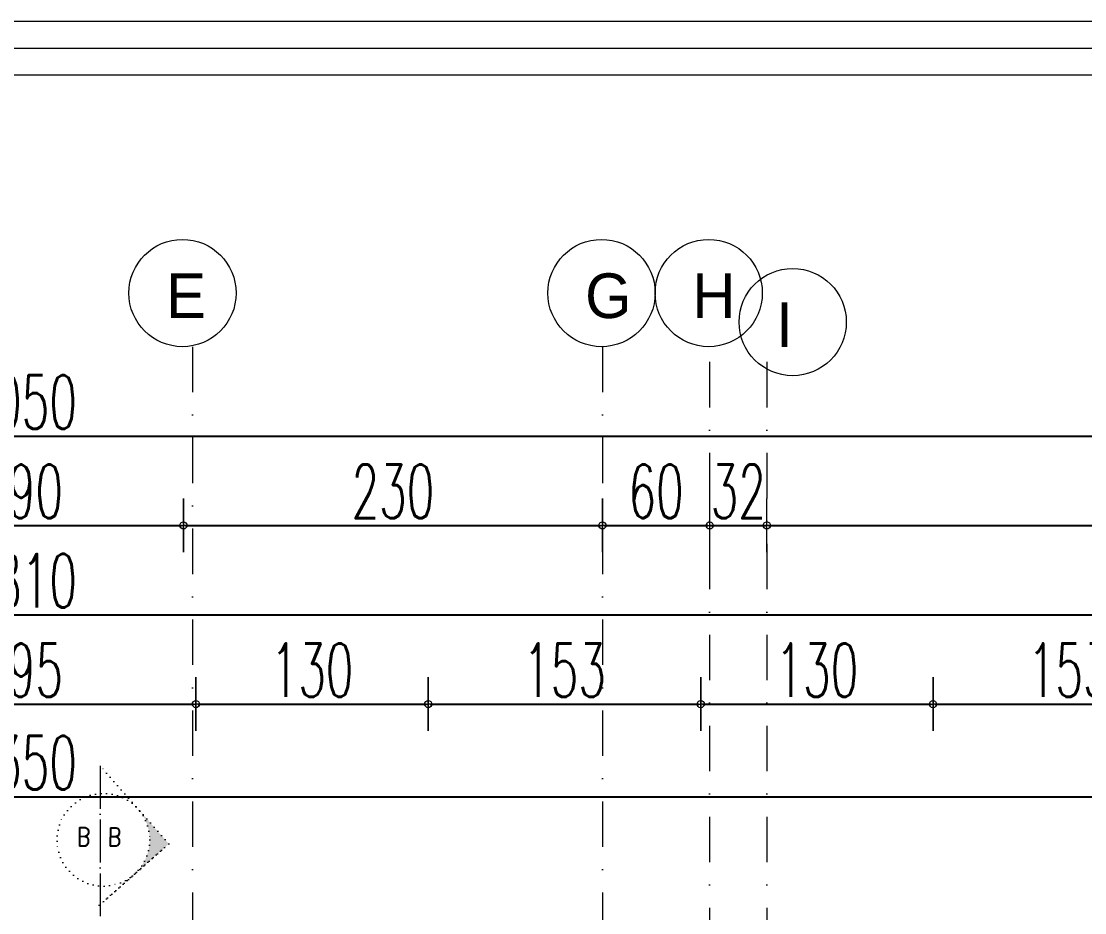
# Model space of a CAD drawing. Header units: millimetres. Extents: x -16104 to 67872, y -88009 to 12107.
# Drawn here: x 12017 to 12612, y 11608 to 12107 of the extents above; entities that cross this region are included whole.
import ezdxf
from ezdxf.enums import TextEntityAlignment as Align

# ---------------------------------------------------------------- set-up
doc = ezdxf.new("R2010")
doc.units = ezdxf.units.MM
for name, pattern in [('ACAD_ISO04W100', [30, 24, -3, 0, -3]), ('ACAD_ISO07W100', [3, 0, -3]), ('DASHDOTX2', [50.8, 25.4, -12.7, 0, -12.7])]:
    doc.linetypes.add(name, pattern=pattern)
doc.layers.get('0').update_dxf_attribs({"color": 241})
for name, color, linetype, lineweight in [('AKS', 1, 'ACAD_ISO07W100', 5), ('akslar', 144, 'Continuous', 20), ('c05', 32, 'Continuous', 13), ('OLCU', 54, 'Continuous', 13)]:
    doc.layers.add(name, color=color, linetype=linetype, lineweight=lineweight)
doc.styles.add('DIM', font='Txttw.shx', dxfattribs={"width": 0.6})
doc.styles.add('DIMENSIONS', font='simplex', dxfattribs={"width": 0.8})
doc.dimstyles.new('50', dxfattribs={"dimscale": 0, "dimtxt": 30, "dimasz": 1, "dimexe": 0, "dimexo": 2, "dimgap": 4, "dimtad": 1, "dimdec": 0, "dimzin": 0, "dimdsep": 46, "dimtxsty": 'DIM', "dimblk1": 'DOT', "dimblk2": 'DOT', "dimsah": 1, "dimcen": 1.5, "dimdle": 3, "dimse1": 1, "dimse2": 1, "dimclrd": 256, "dimclre": 9, "dimclrt": 256, "dimadec": 0, "dimazin": 0, "dimtfac": 0.24, "dimtdec": 0, "dimtix": 1, "dimtmove": 2, "dimatfit": 3, "dimldrblk": 'DOT', "dimfxl": 0, "dimtolj": 1, "dimtzin": 15, "dimarcsym": 0})

# ---------------------------------------------------------------- blocks, each defined once
blk = doc.blocks.new('DOT')
for p, q in [((0, 15), (0, -15)), ((-2, 0), (0, 0)), ((2, 0), (0, 0))]:
    blk.add_line(p, q)
blk.add_circle((0, 0), 2)
blk = doc.blocks.new('*D665')
at = {"layer": 'Defpoints', "color": 0, "transparency": 16777216}
for p in [(12114.65, 11725.04), (11919.65, 11675.04), (12114.65, 11675.04)]:
    blk.add_point(p, dxfattribs=at)
at = {"layer": 'OLCU', "lineweight": -2, "transparency": 16777216}
blk.add_line((11920.65, 11725.04), (12113.65, 11725.04), dxfattribs=at)
at = {"layer": 'OLCU', "lineweight": -2, "transparency": 16777216, "rotation": 180}
blk.add_blockref('DOT', (11919.65, 11725.04), dxfattribs=at)
at = {"layer": 'OLCU', "lineweight": -2, "transparency": 16777216}
blk.add_blockref('DOT', (12114.65, 11725.04), dxfattribs=at)
at = {"layer": 'OLCU', "transparency": 16777216, "insert": (12017.15, 11744.04), "char_height": 30, "attachment_point": 5, "style": 'DIM'}
blk.add_mtext('\\A1;195', dxfattribs=at)
blk = doc.blocks.new('*D666')
at = {"layer": 'Defpoints', "color": 0, "transparency": 16777216}
for p in [(12244.65, 11725.04), (12114.65, 11675.04), (12244.65, 11675.04)]:
    blk.add_point(p, dxfattribs=at)
at = {"layer": 'OLCU', "lineweight": -2, "transparency": 16777216}
blk.add_line((12115.65, 11725.04), (12243.65, 11725.04), dxfattribs=at)
at = {"layer": 'OLCU', "lineweight": -2, "transparency": 16777216, "rotation": 180}
blk.add_blockref('DOT', (12114.65, 11725.04), dxfattribs=at)
at = {"layer": 'OLCU', "lineweight": -2, "transparency": 16777216}
blk.add_blockref('DOT', (12244.65, 11725.04), dxfattribs=at)
at = {"layer": 'OLCU', "transparency": 16777216, "insert": (12179.65, 11744.04), "char_height": 30, "attachment_point": 5, "style": 'DIM'}
blk.add_mtext('\\A1;130', dxfattribs=at)
blk = doc.blocks.new('*D667')
at = {"layer": 'Defpoints', "color": 0, "transparency": 16777216}
for p in [(12397.15, 11725.04), (12244.65, 11675.04), (12397.15, 11675.04)]:
    blk.add_point(p, dxfattribs=at)
at = {"layer": 'OLCU', "lineweight": -2, "transparency": 16777216}
blk.add_line((12245.65, 11725.04), (12396.15, 11725.04), dxfattribs=at)
at = {"layer": 'OLCU', "lineweight": -2, "transparency": 16777216, "rotation": 180}
blk.add_blockref('DOT', (12244.65, 11725.04), dxfattribs=at)
at = {"layer": 'OLCU', "lineweight": -2, "transparency": 16777216}
blk.add_blockref('DOT', (12397.15, 11725.04), dxfattribs=at)
at = {"layer": 'OLCU', "transparency": 16777216, "insert": (12320.9, 11744.04), "char_height": 30, "attachment_point": 5, "style": 'DIM'}
blk.add_mtext('\\A1;153', dxfattribs=at)
blk = doc.blocks.new('*D670')
at = {"layer": 'Defpoints', "color": 0, "transparency": 16777216}
for p in [(11112.15, 11775.04), (12922.15, 11775.04), (12922.15, 11740.04)]:
    blk.add_point(p, dxfattribs=at)
at = {"layer": 'OLCU', "lineweight": -2, "transparency": 16777216}
blk.add_line((11113.15, 11775.04), (12921.15, 11775.04), dxfattribs=at)
at = {"layer": 'OLCU', "lineweight": -2, "transparency": 16777216, "rotation": 180}
blk.add_blockref('DOT', (11112.15, 11775.04), dxfattribs=at)
at = {"layer": 'OLCU', "lineweight": -2, "transparency": 16777216}
blk.add_blockref('DOT', (12922.15, 11775.04), dxfattribs=at)
at = {"layer": 'OLCU', "transparency": 16777216, "insert": (12017.15, 11794.04), "char_height": 30, "attachment_point": 5, "style": 'DIM'}
blk.add_mtext('\\A1;1810', dxfattribs=at)
blk = doc.blocks.new('*D675')
at = {"layer": 'Defpoints', "color": 0, "transparency": 16777216}
for p in [(12107.65, 11825.04), (12342.15, 11825.04), (12342.15, 10777.83)]:
    blk.add_point(p, dxfattribs=at)
at = {"layer": 'OLCU', "lineweight": -2, "transparency": 16777216}
blk.add_line((12108.65, 11825.04), (12341.15, 11825.04), dxfattribs=at)
at = {"layer": 'OLCU', "lineweight": -2, "transparency": 16777216, "rotation": 180}
blk.add_blockref('DOT', (12107.65, 11825.04), dxfattribs=at)
at = {"layer": 'OLCU', "lineweight": -2, "transparency": 16777216}
blk.add_blockref('DOT', (12342.15, 11825.04), dxfattribs=at)
at = {"layer": 'OLCU', "transparency": 16777216, "insert": (12224.9, 11844.04), "char_height": 30, "attachment_point": 5, "style": 'DIM'}
blk.add_mtext('\\A1;230', dxfattribs=at)
blk = doc.blocks.new('*D676')
at = {"layer": 'Defpoints', "color": 0, "transparency": 16777216}
for p in [(12402.15, 11825.04), (12434.15, 11825.04), (12434.15, 10777.83)]:
    blk.add_point(p, dxfattribs=at)
at = {"layer": 'OLCU', "lineweight": -2, "transparency": 16777216}
for p, q in [((12401.15, 11825.04), (12400.15, 11825.04)), ((12402.15, 11825.04), (12434.15, 11825.04)), ((12435.15, 11825.04), (12436.15, 11825.04))]:
    blk.add_line(p, q, dxfattribs=at)
blk.add_blockref('DOT', (12402.15, 11825.04), dxfattribs=at)
at = {"layer": 'OLCU', "lineweight": -2, "transparency": 16777216, "rotation": 180}
blk.add_blockref('DOT', (12434.15, 11825.04), dxfattribs=at)
at = {"layer": 'OLCU', "transparency": 16777216, "insert": (12418.15, 11844.04), "char_height": 30, "attachment_point": 5, "style": 'DIM'}
blk.add_mtext('\\A1;32', dxfattribs=at)
blk = doc.blocks.new('*D677')
at = {"layer": 'Defpoints', "color": 0, "transparency": 16777216}
for p in [(12434.15, 11825.04), (12872.01, 11825.04), (12872.01, 11825.04)]:
    blk.add_point(p, dxfattribs=at)
at = {"layer": 'OLCU', "lineweight": -2, "transparency": 16777216}
blk.add_line((12435.15, 11825.04), (12871.01, 11825.04), dxfattribs=at)
at = {"layer": 'OLCU', "lineweight": -2, "transparency": 16777216, "rotation": 180}
blk.add_blockref('DOT', (12434.15, 11825.04), dxfattribs=at)
at = {"layer": 'OLCU', "lineweight": -2, "transparency": 16777216}
blk.add_blockref('DOT', (12872.01, 11825.04), dxfattribs=at)
at = {"layer": 'OLCU', "transparency": 16777216, "insert": (12653.08, 11844.04), "char_height": 30, "attachment_point": 5, "style": 'DIM'}
blk.add_mtext('\\A1;438', dxfattribs=at)
blk = doc.blocks.new('*D680')
at = {"layer": 'Defpoints', "color": 0, "transparency": 16777216}
for p in [(13042.15, 11875.04), (10992.15, 11840.04), (13042.15, 11840.04)]:
    blk.add_point(p, dxfattribs=at)
at = {"layer": 'OLCU', "lineweight": -2, "transparency": 16777216}
blk.add_line((10993.15, 11875.04), (13041.15, 11875.04), dxfattribs=at)
at = {"layer": 'OLCU', "lineweight": -2, "transparency": 16777216, "rotation": 180}
blk.add_blockref('DOT', (10992.15, 11875.04), dxfattribs=at)
at = {"layer": 'OLCU', "lineweight": -2, "transparency": 16777216}
blk.add_blockref('DOT', (13042.15, 11875.04), dxfattribs=at)
at = {"layer": 'OLCU', "transparency": 16777216, "insert": (12017.15, 11894.04), "char_height": 30, "attachment_point": 5, "style": 'DIM'}
blk.add_mtext('\\A1;2050', dxfattribs=at)
blk = doc.blocks.new('*D735')
at = {"layer": 'Defpoints', "color": 0, "transparency": 16777216}
for p in [(12527.15, 11725.04), (12397.15, 11675.04), (12527.15, 11675.04)]:
    blk.add_point(p, dxfattribs=at)
at = {"layer": 'OLCU', "lineweight": -2, "transparency": 16777216}
blk.add_line((12398.15, 11725.04), (12526.15, 11725.04), dxfattribs=at)
at = {"layer": 'OLCU', "lineweight": -2, "transparency": 16777216, "rotation": 180}
blk.add_blockref('DOT', (12397.15, 11725.04), dxfattribs=at)
at = {"layer": 'OLCU', "lineweight": -2, "transparency": 16777216}
blk.add_blockref('DOT', (12527.15, 11725.04), dxfattribs=at)
at = {"layer": 'OLCU', "transparency": 16777216, "insert": (12462.15, 11744.04), "char_height": 30, "attachment_point": 5, "style": 'DIM'}
blk.add_mtext('\\A1;130', dxfattribs=at)
blk = doc.blocks.new('*D736')
at = {"layer": 'Defpoints', "color": 0, "transparency": 16777216}
for p in [(12527.15, 11725.04), (12679.65, 11725.04), (12679.65, 11725.04)]:
    blk.add_point(p, dxfattribs=at)
at = {"layer": 'OLCU', "lineweight": -2, "transparency": 16777216}
blk.add_line((12528.15, 11725.04), (12678.65, 11725.04), dxfattribs=at)
at = {"layer": 'OLCU', "lineweight": -2, "transparency": 16777216, "rotation": 180}
blk.add_blockref('DOT', (12527.15, 11725.04), dxfattribs=at)
at = {"layer": 'OLCU', "lineweight": -2, "transparency": 16777216}
blk.add_blockref('DOT', (12679.65, 11725.04), dxfattribs=at)
at = {"layer": 'OLCU', "transparency": 16777216, "insert": (12603.4, 11744.04), "char_height": 30, "attachment_point": 5, "style": 'DIM'}
blk.add_mtext('\\A1;153', dxfattribs=at)
blk = doc.blocks.new('*D764')
at = {"layer": 'Defpoints', "color": 0, "transparency": 16777216}
for p in [(11926.65, 11825.04), (12107.65, 11825.04), (12107.65, 11825.04)]:
    blk.add_point(p, dxfattribs=at)
at = {"layer": 'OLCU', "lineweight": -2, "transparency": 16777216}
blk.add_line((11927.65, 11825.04), (12106.65, 11825.04), dxfattribs=at)
at = {"layer": 'OLCU', "lineweight": -2, "transparency": 16777216, "rotation": 180}
blk.add_blockref('DOT', (11926.65, 11825.04), dxfattribs=at)
at = {"layer": 'OLCU', "lineweight": -2, "transparency": 16777216}
blk.add_blockref('DOT', (12107.65, 11825.04), dxfattribs=at)
at = {"layer": 'OLCU', "transparency": 16777216, "insert": (12017.15, 11844.04), "char_height": 30, "attachment_point": 5, "style": 'DIM'}
blk.add_mtext('\\A1;190', dxfattribs=at)
blk = doc.blocks.new('*D765')
at = {"layer": 'Defpoints', "color": 0, "transparency": 16777216}
for p in [(12342.15, 11825.04), (12402.15, 11825.04), (12402.15, 11825.04)]:
    blk.add_point(p, dxfattribs=at)
at = {"layer": 'OLCU', "lineweight": -2, "transparency": 16777216}
blk.add_line((12343.15, 11825.04), (12401.15, 11825.04), dxfattribs=at)
at = {"layer": 'OLCU', "lineweight": -2, "transparency": 16777216, "rotation": 180}
blk.add_blockref('DOT', (12342.15, 11825.04), dxfattribs=at)
at = {"layer": 'OLCU', "lineweight": -2, "transparency": 16777216}
blk.add_blockref('DOT', (12402.15, 11825.04), dxfattribs=at)
at = {"layer": 'OLCU', "transparency": 16777216, "insert": (12372.15, 11844.04), "char_height": 30, "attachment_point": 5, "style": 'DIM'}
blk.add_mtext('\\A1;60', dxfattribs=at)
blk = doc.blocks.new('*D422')
at = {"layer": 'Defpoints', "color": 0, "transparency": 16777216}
for p in [(10842.15, 11673.23), (13192.15, 11673.23), (13192.15, 11673.23)]:
    blk.add_point(p, dxfattribs=at)
at = {"layer": 'OLCU', "lineweight": -2, "transparency": 16777216}
blk.add_line((10843.15, 11673.23), (13191.15, 11673.23), dxfattribs=at)
at = {"layer": 'OLCU', "lineweight": -2, "transparency": 16777216, "rotation": 180}
blk.add_blockref('DOT', (10842.15, 11673.23), dxfattribs=at)
at = {"layer": 'OLCU', "lineweight": -2, "transparency": 16777216}
blk.add_blockref('DOT', (13192.15, 11673.23), dxfattribs=at)
at = {"layer": 'OLCU', "transparency": 16777216, "insert": (12017.15, 11692.23), "char_height": 30, "attachment_point": 5, "style": 'DIM'}
blk.add_mtext('\\A1;2350', dxfattribs=at)

msp = doc.modelspace()

# ---------------------------------------------------------------- hatches: boundary and pattern name
at = {"layer": 'AKS'}
msp.add_hatch(color=1, dxfattribs=at).paths.add_polyline_path([(12080, 11629.74), (12099.45, 11646.88), (12082.31, 11666.34, -0.198912), (12088.73, 11647.56, -0.198912)])
msp.add_hatch(color=1, dxfattribs=at).paths.add_polyline_path([(12080, 11629.74), (12099.45, 11646.88), (12082.31, 11666.34, -0.198912), (12088.73, 11647.56, -0.198912)])

# ---------------------------------------------------------------- linework, layer by layer
at = {"layer": 'AKS', "color": 1, "linetype": 'ACAD_ISO04W100'}
msp.add_line((12061.13, 11690.54), (12061.13, 9368.1), dxfattribs=at)
at = {"layer": 'AKS', "color": 1, "linetype": 'ACAD_ISO07W100'}
msp.add_line((12099.45, 11646.88), (12061.13, 11690.54), dxfattribs=at)
at = {"layer": 'AKS', "color": 1}
for p, q in [((12060.54, 11612.6), (12099.45, 11646.88)), ((12099.45, 11646.88), (12060.54, 11612.6)), ((12060.54, 11612.6), (12099.45, 11646.88)), ((12099.45, 11646.88), (12060.54, 11612.6))]:
    msp.add_line(p, q, dxfattribs=at)
at = {"layer": 'AKS', "linetype": 'ByBlock'}
for centre in [(12107.12, 11955.04), (12341.62, 11955.04), (12401.62, 11955.04), (12448.62, 11938.8)]:
    msp.add_circle(centre, 30, dxfattribs=at)
at = {"layer": 'AKS', "color": 1, "linetype": 'ACAD_ISO07W100'}
msp.add_circle((12062.85, 11649.19), 25.93, dxfattribs=at)
at = {"layer": 'akslar', "linetype": 'DASHDOTX2'}
for p, q in [((12112.65, 11925.04), (12112.65, 9115.54)), ((12342.15, 11925.04), (12342.15, 9115.54)), ((12402.15, 11916.48), (12402.15, 9115.54)), ((12434.15, 11916.48), (12434.15, 9115.54))]:
    msp.add_line(p, q, dxfattribs=at)
at = {"layer": 'c05'}
for points in [[(13832.7, 8939.59), (13832.7, 8729.34), (10302.44, 8729.34), (10302.44, 12107.12), (13832.7, 12107.12), (13832.7, 10251.03)], [(13817.7, 8939.59), (13817.7, 8744.34), (10317.44, 8744.34), (10317.44, 12092.12), (13817.7, 12092.12), (13817.7, 10251.03)], [(13802.7, 8939.59), (13802.7, 8759.34), (10332.44, 8759.34), (10332.44, 12077.12), (13802.7, 12077.12), (13802.7, 10251.03)]]:
    msp.add_lwpolyline(points, dxfattribs=at)

# ---------------------------------------------------------------- texts
at = {"layer": 'AKS', "color": 1, "style": 'DIMENSIONS', "width": 0.8}
for p in [(12051.76, 11650.82), (12069.08, 11650.69)]:
    msp.add_text('B', height=10.37, rotation=359.57786, dxfattribs=at).set_placement(p, align=Align.MIDDLE)
at = {"layer": 'AKS', "char_height": 25, "width": 35.6591, "attachment_point": 1}
for s, insert in [('E', (12097.96, 11966.05)), ('G', (12332.46, 11966.05)), ('H', (12392.46, 11966.05)), ('I', (12439.46, 11949.81))]:
    msp.add_mtext(s, dxfattribs=dict(at, insert=insert))

# ---------------------------------------------------------------- dimensions: what is measured, and where the dimension line sits
at = {"layer": 'OLCU'}
for base, p1, p2, picture, middle in [((13042.15, 11875.04), (10992.15, 11840.04), (13042.15, 11840.04), '*D680', (12017.15, 11894.04)), ((12402.15, 11825.04), (12342.15, 11825.04), (12402.15, 11825.04), '*D765', (12372.15, 11844.04)), ((12434.15, 11825.04), (12402.15, 11825.04), (12434.15, 10777.83), '*D676', (12418.15, 11844.04)), ((12872.01, 11825.04), (12434.15, 11825.04), (12872.01, 11825.04), '*D677', (12653.08, 11844.04)), ((12922.15, 11775.04), (11112.15, 11775.04), (12922.15, 11740.04), '*D670', (12017.15, 11794.04)), ((12114.65, 11725.04), (11919.65, 11675.04), (12114.65, 11675.04), '*D665', (12017.15, 11744.04)), ((12244.65, 11725.04), (12114.65, 11675.04), (12244.65, 11675.04), '*D666', (12179.65, 11744.04)), ((12397.15117101, 11725.04463968), (12244.65117101, 11675.04463968), (12397.15117101, 11675.04463968), '*D667', (12320.90117101, 11744.04463968)), ((12527.15, 11725.04), (12397.15, 11675.04), (12527.15, 11675.04), '*D735', (12462.15, 11744.04)), ((12679.65117101, 11725.04463968), (12527.15117101, 11725.04463968), (12679.65117101, 11725.04463968), '*D736', (12603.40117101, 11744.04463968)), ((13192.15, 11673.23), (10842.15, 11673.23), (13192.15, 11673.23), '*D422', (12017.15, 11692.23))]:
    dim = msp.add_linear_dim(base=base, p1=p1, p2=p2, dimstyle='50', override={"dimscale": 1}, dxfattribs=at)
    dim.commit()
    dim.dimension.update_dxf_attribs({"geometry": picture, "text_midpoint": middle})
for base, p1, p2, text, picture, middle in [((12107.65, 11825.04), (11926.65, 11825.04), (12107.65, 11825.04), '190', '*D764', (12017.15, 11844.04)), ((12342.15, 11825.04), (12107.65, 11825.04), (12342.15, 10777.83), '230', '*D675', (12224.9, 11844.04))]:
    dim = msp.add_linear_dim(base=base, p1=p1, p2=p2, text=text, dimstyle='50', override={"dimscale": 1}, dxfattribs=at)
    dim.commit()
    dim.dimension.update_dxf_attribs({"geometry": picture, "text_midpoint": middle})

doc.saveas('drawing.dxf')
